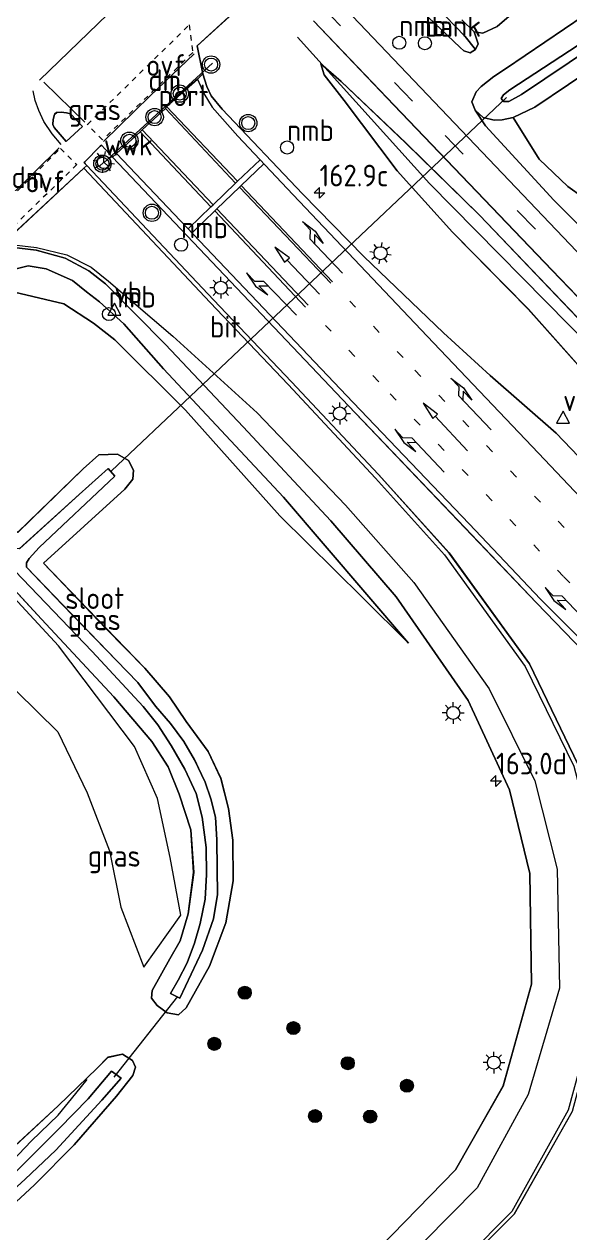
# Model space of a CAD drawing. Extents: x 253736 to 255979, y 477184 to 479215.
# Drawn here: x 253972 to 254034.9, y 477586.6 to 477725.8 of the extents above; entities that cross this region are included whole.
import ezdxf
from ezdxf.enums import TextEntityAlignment as Align

# ---------------------------------------------------------------- set-up
doc = ezdxf.new("R2010")
doc.units = 0
for name, pattern in [('13strp', [4, 1, -3]), ('39strp', [12, 3, -9]), ('6060strp', [1.2, 0.6, -0.6])]:
    doc.linetypes.add(name, pattern=pattern)
for name, color, linetype, lineweight in [('as-bs-kilometr', 8, 'Continuous', 18), ('bp-b5-bomenstruiken', 8, 'Continuous', 18), ('bp-b5-grasland', 8, 'Continuous', 18), ('bp-bs-bomenrij', 8, 'laanbep', 18), ('bp-bs-boom', 8, 'Continuous', 18), ('bw-bs-portaal', 8, 'Continuous', 18), ('bw-bs-rona', 8, 'Continuous', 18), ('gw-bs-insteekwatergang', 8, 'Continuous', 18), ('gw-bs-kruinlijn', 8, 'Continuous', 18), ('gw-bs-teenlijn', 8, 'Continuous', 18), ('mk-b5-6060strp10', 8, '6060strp', 18), ('mk-bs-13streep 0.45', 8, '13strp', 18), ('mk-bs-39streep 0.15', 8, '39strp', 18), ('mk-bs-haaientd', 8, 'haaitd', 18), ('mk-bs-pijlli750', 8, 'Continuous', 18), ('mk-bs-pijlrd750', 8, 'Continuous', 18), ('mk-bs-pijlre750', 8, 'Continuous', 18), ('mk-bs-streep 0.15', 8, 'Continuous', 18), ('og-b5-water', 8, 'Continuous', 18), ('og-bs-hulpgeometrie', 8, 'Continuous', 18), ('og-bs-inrichtingselement', 8, 'Continuous', 18), ('og-bs-terreinafscheiding', 8, 'Continuous', 18), ('vh-b5-verh_soort', 8, 'Continuous', 18), ('wh-bs-duiker', 8, 'duiker', 18), ('wh-bs-greppel', 8, 'greppel', 18), ('wh-bs-waterlijn', 8, 'Continuous', 18), ('wm-bs-lichtmast', 8, 'Continuous', 18), ('wm-bs-verkeersbord', 8, 'Continuous', 18), ('wm-bs-verkeerslicht', 8, 'Continuous', 18)]:
    doc.layers.add(name, color=color, linetype=linetype, lineweight=lineweight)
doc.styles.add('rtw_iso', font='isocp.shx')
doc.linetypes.add('duiker', pattern='A,0,-2,[15,RTW.shx,S=1,R=0,X=0,Y=0],-2', length=4)
doc.linetypes.add('greppel', pattern='A,25.5,-0.01,[14,RTW.shx,S=1,R=0,X=0,Y=0],1,[14,RTW.shx,S=1,R=0,X=0,Y=0],1,[14,RTW.shx,S=1,R=0,X=0,Y=0],1,[14,RTW.shx,S=1,R=0,X=0,Y=0],1,[14,RTW.shx,S=1,R=0,X=0,Y=0],0.5,-0.01', length=30.02)
doc.linetypes.add('haaitd', pattern='A,0,-0.25,[25,RTW.shx,S=0.1,R=180,X=0,Y=0],-0.75', length=1)
doc.linetypes.add('laanbep', pattern='A,20,-1,[4,RTW.shx,S=0.75,R=0,X=0,Y=0],-1', length=22)

# ---------------------------------------------------------------- blocks, each defined once
blk = doc.blocks.new('dtb')
blk.add_circle((0, 0), 0.75)
blk = doc.blocks.new('dtbattr')
at = {"style": 'rtw_iso'}
blk.add_attdef('TAG', (0.59, 0.87), '', height=2.5, dxfattribs=at)
blk = doc.blocks.new('verkeersbord')
for p, q in [((0, 0.75), (-0.75, -0.625)), ((0.75, -0.625), (0, 0.75)), ((-0.75, -0.625), (0.75, -0.625))]:
    blk.add_line(p, q)
blk = doc.blocks.new('wegwijzer')
for q in [(-0.53, -0.53), (0, 0.75), (0.53, -0.53)]:
    blk.add_line((0, 0), q)
blk.add_circle((0, 0), 0.75)
blk = doc.blocks.new('RW1 Buren totaal_ACAD_1_FMEBLOCK43')
at = {"layer": 'bp-b5-grasland'}
for points in [[(11.76, -26.35, 22.2), (12.95, -24.26, 22.17), (13.88, -21.15, 22.17), (14.51, -16.4, 22.19), (14.18, -11.48, 22.21), (12.85, -7.36, 22.24), (11.56, -4.23, 22.24), (9.7, -1.29, 22.25), (5.32, 3.83, 22.22), (-3.02, 12.78, 22.02), (-15.85, 26.66, 22.02), (-18.7, 29.41, 22.07), (-19.07, 30.82, 22.11), (-18.17, 32.04, 22.08), (-16.69, 32.77, 22.07), (-15.3, 32.26, 22.04), (-5.77, 22.75, 22.15), (1.76, 30.11, 22.14), (3.59, 31.7, 22.17), (5.73, 31.79, 22.19), (7, 31.05, 22.19), (7.59, 29.93, 22.18), (7.51, 28.92, 22.17), (6.58, 27.77, 22.16), (-2.8, 19.25, 22.13), (4.37, 11.77, 22.16), (8.9, 7.15, 22.17), (11.71, 3.86, 22.17), (13.66, 0.99, 22.19), (16.17, -2.45, 22.2), (17.63, -5.54, 22.22), (18.52, -9.01, 22.27), (19.03, -12.68, 22.27), (19.07, -17.36, 22.17), (18.22, -22.2, 22.12), (16.35, -27.19, 21.99), (13.65, -31.97, 21.93), (12.76, -32.77, 21.97), (11.47, -32.56, 22.05), (10.31, -31.72, 22.14), (9.65, -30.87, 22.19), (9.73, -29.97, 22.21)], [(15.26, -22.25, 21.03), (14.6, -24.52, 21.03), (13.76, -26.78, 21.03), (12.72, -28.78, 21.03), (11.84, -30.34, 21.03), (12.93, -30.85, 21.03), (15.52, -25.32, 21.03), (16.8, -21.71, 21.03), (17.24, -18.91, 21.03), (17.23, -15.95, 21.03), (17.19, -12.63, 21.03), (17.04, -10.01, 21.03), (16.48, -7.92, 21.03), (15.83, -5.99, 21.03), (14.63, -3.41, 21.03), (13.37, -1.29, 21.03), (11.86, 0.76, 21.03), (10.12, 2.75, 21.03), (8.08, 5.48, 21.03), (5.61, 8.03, 21.03), (-0.59, 14.44, 21.03), (-4.74, 18.79, 21.03), (-4.74, 19.27, 21.03), (-4.46, 19.76, 21.03), (-3.28, 21.03, 21.03), (5.44, 29.26, 21.03), (4.65, 30.15, 21.03), (1.31, 27.16, 21.03), (-5.58, 20.88, 21.03), (-6.05, 20.93, 21.03), (-6.96, 21.59, 21.03), (-8.22, 22.75, 21.03), (-16.86, 31.46, 21.03), (-17.83, 30.62, 21.03), (-7.9, 20.21, 21.03), (2.8, 9.08, 21.03), (8.7, 2.73, 21.03), (10.38, 0.62, 21.03), (11.93, -1.75, 21.03), (13.5, -4.5, 21.03), (14.79, -7.3, 21.03), (15.5, -10, 21.03), (15.95, -13.51, 21.03), (16, -16.64, 21.03), (15.82, -19.44, 21.03)]]:
    blk.add_polyline3d(points, close=True, dxfattribs=at)
blk = doc.blocks.new('dtbattr-r')
at = {"style": 'rtw_iso'}
blk.add_attdef('TAG', text='', height=2.5, dxfattribs=at).set_placement((0, 0), align=Align.MIDDLE_CENTER)
blk = doc.blocks.new('RW1 Buren totaal_ACAD_1_FMEBLOCK45')
at = {"layer": 'bp-b5-grasland'}
for points in [[(-12.01, -41.41, 21.91), (-6.15, -36.01, 21.89), (-1.55, -31.39, 21.9), (3.31, -25.8, 21.92), (5.21, -23.42, 22.03), (5.51, -22.45, 22.12), (5.17, -21.67, 22.16), (3.99, -20.94, 22.2), (2.31, -21.31, 22.32), (1.1, -22.55, 22.28), (-3.4, -26.91, 22.28), (-8.96, -32.04, 22.29)], [(-8.43, 66.81, 22.64), (-2.74, 65.45, 22.58), (0.66, 63.25, 22.59), (3.14, 61.32, 22.55), (11.26, 53.22, 22.57), (22.14, 41.07, 22.51), (31.69, 31.62, 22.6), (36.97, 26.39, 22.75), (22.55, 43.22, 22.83), (8.75, 57.97, 22.91), (4.15, 63.17, 23.04), (1.34, 65.71, 23.06), (-0.15, 66.86, 23.1), (-1.74, 68.15, 23.1), (-4.79, 69.5, 23.16), (-6.87, 69.83, 23.21), (-10.45, 68.95, 23.28)], [(-10.11, 72.17, 23.19), (-5.96, 71.67, 23.1), (-2.61, 70.72, 23.02), (0.13, 69.28, 22.96), (2.05, 67.77, 22.93), (8.97, 60.77, 22.89), (17.91, 51.3, 22.84), (28.02, 40.47, 22.82), (35.56, 31.74, 22.77), (43.84, 19.79, 22.69), (48.61, 9.49, 22.62), (50.97, -0.14, 22.58), (51.14, -12.9, 22.54), (47.86, -24.65, 22.53), (42.38, -34.25, 22.51), (33.62, -43.24, 22.5)], [(-18.15, 43.03, 22.02), (-5.32, 29.14, 22.02), (3.02, 20.2, 22.22), (7.4, 15.08, 22.25), (9.26, 12.14, 22.24), (10.54, 9, 22.24), (11.88, 4.88, 22.21), (12.21, -0.03, 22.19), (11.57, -4.79, 22.17), (10.65, -7.9, 22.17), (9.46, -9.98, 22.2), (7.43, -13.61, 22.21), (7.34, -14.51, 22.19), (8.01, -15.35, 22.14), (9.17, -16.19, 22.05), (10.46, -16.41, 21.97), (11.35, -15.61, 21.93), (14.05, -10.83, 21.99), (15.92, -5.84, 22.12), (16.77, -1, 22.17), (16.73, 3.68, 22.27), (16.22, 7.36, 22.27), (15.33, 10.82, 22.22), (13.87, 13.92, 22.2), (11.36, 17.36, 22.19), (9.41, 20.22, 22.17), (6.59, 23.52, 22.17), (2.06, 28.13, 22.16), (-5.1, 35.61, 22.13), (4.28, 44.13, 22.16), (5.21, 45.28, 22.17), (5.29, 46.3, 22.18), (4.7, 47.42, 22.19), (3.42, 48.15, 22.19), (1.29, 48.06, 22.17), (-0.54, 46.47, 22.14), (-8.08, 39.12, 22.15)]]:
    blk.add_polyline3d(points, dxfattribs=at)
blk = doc.blocks.new('RW1 Buren totaal_ACAD_1_FMEBLOCK47')
at = {"layer": 'bp-b5-grasland'}
for points in [[(-32.13, -52.89, 22.88), (-21.6, -42.38, 22.92), (-14.88, -30.58, 22.96)], [(-14.2, 9.36, 23.01), (-19.82, 21, 23.02), (-29.09, 33.76, 23.02), (-37.21, 42.8, 23), (-47.25, 53.47, 23.03), (-56.23, 62.91, 23.07), (-70.84, 78.39, 23.1), (-71.14, 78.71, 23.21), (-71.06, 78.8, 23.2), (-69.29, 80.6, 23.19), (-69.16, 80.73, 23.19), (-67.87, 79.36, 23.13), (-40.68, 50.7, 23.03), (-27.26, 36.68, 22.99), (-19.02, 28.04, 22.95), (-6.04, 14.57, 22.93)]]:
    blk.add_polyline3d(points, dxfattribs=at)
blk = doc.blocks.new('RW1 Buren totaal_ACAD_1_FMEBLOCK49')
at = {"layer": 'bp-b5-grasland'}
for points in [[(-83.28, 16.06, 23.87), (-96.18, 29.55, 23.46), (-104.66, 37.86, 23.18), (-112.14, 44.93, 23.01), (-114.47, 46.98, 22.94), (-114.1, 45.71, 22.85), (-111.78, 42.76, 22.75), (-105.67, 34.67, 22.44), (-99.3, 27.61, 22.37), (-90.56, 18.74, 22.44), (-80.08, 6.99, 22.44)], [(7.24, -54.87, 22.5), (-9.35, -53.98, 22.49), (-21.73, -51.15, 22.47), (-32.1, -47.47, 22.47), (-41.16, -42.56, 22.52), (-49.3, -34.95, 22.48), (-58.45, -25.49, 22.45), (-66.81, -16.76, 22.46), (-78.7, -4.58, 22.59), (-87.34, 4.44, 22.62), (-94.96, 11.09, 22.67), (-100.35, 16.01, 22.73), (-109.53, 24.78, 22.74), (-116.6, 32, 22.77), (-125.86, 41.75, 22.84), (-127.1, 43.28, 22.84), (-127.63, 44.38, 22.83), (-128.07, 45.84, 22.84), (-128.74, 49.05, 22.88), (-124.63, 52.8, 22.86)], [(-115.32, 51.93, 22.86), (-106.04, 42.23, 23.15), (-87.83, 23.22, 23.64), (-75.56, 10.49, 24.04), (-71.68, 6.52, 24.14), (-68.36, 3.54, 24.17), (-64.54, 0.35, 24.29), (-62.44, -1.4, 24.36), (-57.92, -4.71, 24.54), (-52.17, -8.4, 24.57), (-47.34, -11.25, 24.69), (-40.92, -14.6, 24.87), (-34.56, -17.64, 25), (-27.55, -19.97, 25.18), (-19.63, -22.55, 25.33), (-10.85, -24.62, 25.5), (-2.31, -25.93, 25.67)]]:
    blk.add_polyline3d(points, dxfattribs=at)
blk = doc.blocks.new('RW1 Buren totaal_ACAD_1_FMEBLOCK50')
at = {"layer": 'bp-b5-grasland'}
blk.add_polyline3d([(-11.6, -40.27, 22.67), (-21.29, -38.06, 22.55), (-30.79, -35.4, 22.43), (-40.37, -32.28, 22.34), (-47.03, -28.97, 22.27), (-52.88, -25.62, 22.25), (-60.28, -21.19, 22.23), (-65.77, -17.11, 22.1), (-71.02, -12.52, 22), (-75.78, -8.23, 22.02), (-81.54, -2.7, 21.89), (-85.24, 0.95, 21.87), (-89.33, 5, 22.2), (-92.75, 7.45, 22.71), (-96.07, 10.59, 22.71), (-99.08, 15.39, 22.54), (-96.57, 16.59, 22.42), (-88.8, 21.81, 22.43), (-75.71, 30.62, 22.5)], dxfattribs=at)
blk = doc.blocks.new('dtbattr-l')
at = {"style": 'rtw_iso'}
blk.add_attdef('TAG', (0, 0), '', height=2.5, dxfattribs=at)
blk = doc.blocks.new('pijl')
for p, q in [((0, 0, 0.1), (5.45, 0, 0.1)), ((7.5, 0, 0.1), (5.45, 0.375, 0.1)), ((5.45, 0.375, 0.1), (5.45, -0.375, 0.1)), ((5.45, -0.375, 0.1), (7.5, 0, 0.1))]:
    blk.add_line(p, q)
blk = doc.blocks.new('pijlr')
for p, q in [((0, 0, 0.1), (5.45, 0, 0.1)), ((5.45, -0.75, 0.1), (4.7, 0, 0.1)), ((6.2, -0.75, 0.1), (5.45, 0, 0.1)), ((4, -0.75, 0.1), (5.45, -0.75, 0.1)), ((5.7, -1.05, 0.1), (4, -0.75, 0.1)), ((7.5, -0.75, 0.1), (5.7, -1.05, 0.1)), ((7.5, -0.75, 0.1), (6.2, -0.75, 0.1))]:
    blk.add_line(p, q)
blk = doc.blocks.new('pijll')
for p, q in [((0, 0, 0.1), (5.45, 0, 0.1)), ((5.7, 1.05, 0.1), (4, 0.75, 0.1)), ((4, 0.75, 0.1), (5.45, 0.75, 0.1)), ((5.45, 0.75, 0.1), (4.7, 0, 0.1)), ((6.2, 0.75, 0.1), (5.45, 0, 0.1)), ((7.5, 0.75, 0.1), (5.7, 1.05, 0.1)), ((7.5, 0.75, 0.1), (6.2, 0.75, 0.1))]:
    blk.add_line(p, q)
blk = doc.blocks.new('boom')
blk.add_hatch(color=256).paths.add_polyline_path([(-0.75, 0, 1), (0.75, 0, 1)])
blk.add_circle((0, 0), 0.75)
blk = doc.blocks.new('verkeerslicht')
for radius in [1, 0.75]:
    blk.add_circle((0, 0), radius)
blk = doc.blocks.new('lantaarnpaal')
for p, q in [((-0.75, 0), (-1.25, 0)), ((-0.88, 0.88), (-0.53, 0.53)), ((0, 0.75), (0, 1.25)), ((0.53, 0.53), (0.88, 0.88)), ((0.75, 0), (1.25, 0)), ((-0.53, -0.53), (-0.88, -0.88)), ((0, -0.75), (0, -1.25)), ((0.53, -0.53), (0.88, -0.88))]:
    blk.add_line(p, q)
blk.add_circle((0, 0), 0.75)
blk = doc.blocks.new('RW1 Buren totaal_ACAD_1_FMEBLOCK876')
at = {"layer": 'vh-b5-verh_soort'}
for points in [[(70.67, -96.2, 25.67), (62.13, -94.89, 25.5), (53.35, -92.82, 25.33), (45.44, -90.24, 25.18), (38.42, -87.91, 25), (32.06, -84.87, 24.87), (25.64, -81.52, 24.69), (20.81, -78.67, 24.57), (15.06, -74.98, 24.54), (10.54, -71.67, 24.36), (8.44, -69.92, 24.29), (4.63, -66.73, 24.17), (1.31, -63.75, 24.14), (-2.58, -59.78, 24.04), (-14.85, -47.05, 23.64), (-33.06, -28.04, 23.15), (-42.33, -18.34, 22.86)], [(-51.65, -17.47, 22.86), (-55.76, -21.22, 22.88), (-55.09, -24.43, 22.84), (-55.71, -25.05, 22.85), (-59.27, -28.18, 22.96), (-59.41, -28.42, 22.95), (-62.1, -30.89, 23.03), (-62.32, -31.12, 23.04), (-65.06, -33.62, 23.13), (-65.49, -34.02, 23.13), (-66.79, -32.66, 23.19), (-66.91, -32.78, 23.19), (-68.68, -34.58, 23.2), (-68.77, -34.67, 23.21), (-68.47, -34.99, 23.1), (-68.79, -35.29, 23.11), (-78.15, -44, 23.19)], [(-39.42, -16.16, 22.86), (-18.22, -38.38, 23.48), (-3.52, -53.76, 23.87), (1.01, -58.4, 23.95), (4.42, -61.66, 24.07), (7.78, -64.67, 24.14), (11.05, -67.39, 24.24), (15.97, -71.11, 24.39), (21.74, -75.01, 24.54), (27.13, -78.27, 24.65), (32.48, -81.01, 24.83), (37.37, -83.42, 24.93), (42.19, -85.42, 25.01), (46.57, -86.88, 25.13), (51.36, -88.49, 25.21), (56.44, -89.85, 25.33), (62.2, -91.22, 25.41), (69.6, -92.42, 25.53)]]:
    blk.add_polyline3d(points, dxfattribs=at)
blk.add_polyline3d([(-68.96, -30.51, 23.2), (-70.36, -29.04, 23.2), (-70.8, -28.92, 23.2), (-71.43, -28.84, 23.2), (-71.94, -28.89, 23.2), (-72.18, -29.1, 23.2), (-72.36, -29.7, 23.2), (-72.39, -30.29, 23.21), (-72.24, -30.61, 23.21), (-70.83, -32.24, 23.19)], close=True, dxfattribs=at)
blk = doc.blocks.new('hecto')
for p, q in [((0, 0.625), (-0.625, 0)), ((0, -0.625), (0, 0.625)), ((-0.625, 0), (0.625, 0)), ((0.625, 0), (0, -0.625))]:
    blk.add_line(p, q)

msp = doc.modelspace()

# ---------------------------------------------------------------- linework, layer by layer
at = {"layer": 'bp-b5-bomenstruiken'}
msp.add_polyline3d([(254030.612, 477729.123, 22.661), (254026.532, 477725.562, 22.586), (254024.891, 477724.815, 22.595), (254023.903, 477724.97, 22.595), (254022.481, 477726.335, 22.664)], dxfattribs=at)
at = {"layer": 'bp-b5-grasland'}
for points in [[(254048.504, 477731.713, 21.23), (254027.977, 477718.262, 21.23), (254027.267, 477717.719, 21.23), (254026.99, 477717.266, 21.23), (254027.277, 477716.948, 21.23), (254027.864, 477716.949, 21.23), (254029.356, 477717.725, 21.23), (254064.766, 477741.557, 21.23)], [(254014.794, 477732.785, 22.148), (254022.856, 477724.403, 22.082), (254024.049, 477722.906, 22.568), (254023.438, 477722.549, 22.592), (254022.695, 477722.763, 22.64), (254022.274, 477723.14, 22.697), (254018.581, 477726.636, 22.673)], [(254022.481, 477726.335, 22.664), (254023.903, 477724.97, 22.595), (254024.344, 477723.574, 22.568), (254024.049, 477722.906, 22.568), (254022.856, 477724.403, 22.082), (254014.794, 477732.785, 22.148)], [(254051.739, 477730.331, 22.502), (254038.646, 477721.52, 22.43), (254030.881, 477716.297, 22.421), (254028.372, 477715.092, 22.541), (254027.12, 477714.837, 22.688), (254026.179, 477714.776, 22.925), (254024.916, 477715.11, 23.018), (254024.017, 477715.939, 22.961), (254023.626, 477716.894, 22.889), (254024.123, 477718.042, 22.778), (254024.709, 477718.656, 22.709), (254026.166, 477719.807, 22.586), (254027.5, 477720.695, 22.538), (254038.847, 477728.37, 22.538)], [(254117.302, 477652.145, 25.53), (254109.904, 477653.342, 25.407), (254104.143, 477654.71, 25.329), (254099.061, 477656.067, 25.209), (254094.268, 477657.682, 25.128), (254089.894, 477659.14, 25.011), (254085.075, 477661.141, 24.93), (254080.183, 477663.547, 24.828), (254074.831, 477666.294, 24.654), (254069.444, 477669.547, 24.537), (254063.672, 477673.446, 24.39), (254058.752, 477677.174, 24.243), (254055.486, 477679.891, 24.144), (254052.121, 477682.9, 24.072), (254048.711, 477686.165, 23.952), (254044.178, 477690.799, 23.871), (254029.478, 477706.177, 23.484), (254008.287, 477728.399, 22.86)], [(254018.581, 477726.636, 22.673), (254022.274, 477723.14, 22.697), (254022.695, 477722.763, 22.64), (254023.438, 477722.549, 22.592), (254024.049, 477722.906, 22.568), (254024.344, 477723.574, 22.568), (254023.903, 477724.97, 22.595), (254024.891, 477724.815, 22.595), (254026.532, 477725.562, 22.586), (254030.612, 477729.123, 22.661)], [(254038.847, 477728.37, 22.538), (254027.5, 477720.695, 22.538), (254026.166, 477719.807, 22.586), (254024.709, 477718.656, 22.709), (254024.123, 477718.042, 22.778), (254023.626, 477716.894, 22.889), (254024.017, 477715.939, 22.961), (254025.177, 477714.151, 23.132), (254033.08, 477705.567, 23.414), (254044.224, 477694.404, 23.564), (254052.722, 477685.42, 23.906), (254060.769, 477678.52, 24.11), (254065.87, 477674.716, 24.347), (254073.625, 477669.805, 24.461), (254082.47, 477664.853, 24.647), (254091.474, 477660.826, 24.98), (254101.998, 477657.566, 25.196), (254112.255, 477654.959, 25.376), (254121.668, 477653.416, 25.529)], [(254040.611, 477681.278, 22.439), (254030.131, 477693.029, 22.436), (254021.385, 477701.899, 22.373), (254015.019, 477708.958, 22.445), (254008.903, 477717.055, 22.754), (254006.581, 477719.998, 22.853), (254006.216, 477721.267, 22.943), (254008.545, 477719.221, 23.006), (254016.028, 477712.15, 23.177), (254024.507, 477703.841, 23.456), (254037.407, 477690.348, 23.873)], [(254044.224, 477694.404, 23.564), (254033.08, 477705.567, 23.414), (254025.177, 477714.151, 23.132), (254024.017, 477715.939, 22.961), (254024.916, 477715.11, 23.018), (254026.179, 477714.776, 22.925), (254027.12, 477714.837, 22.688), (254028.372, 477715.092, 22.541), (254031.379, 477710.297, 22.712), (254034.694, 477707.153, 22.706), (254038.121, 477704.703, 22.199)], [(253968.896, 477697.11, 23.285), (253972.479, 477697.997, 23.213), (253974.552, 477697.664, 23.156), (253977.607, 477696.313, 23.102), (253979.19, 477695.025, 23.096), (253980.682, 477693.878, 23.063), (253983.49, 477691.333, 23.036), (253988.096, 477686.129, 22.907), (254001.89, 477671.382, 22.835), (254016.311, 477654.553, 22.748), (254011.035, 477659.779, 22.604), (254001.488, 477669.233, 22.514), (253990.603, 477681.382, 22.565), (253982.487, 477689.485, 22.55), (253980.006, 477691.412, 22.586), (253976.608, 477693.616, 22.583), (253970.911, 477694.971, 22.643)], [(253970.389, 477596.12, 22.292), (253975.94, 477601.257, 22.283), (253980.448, 477605.612, 22.283), (253981.651, 477606.85, 22.316), (253983.334, 477607.219, 22.205), (253984.517, 477606.489, 22.157), (253984.852, 477605.715, 22.118), (253984.557, 477604.745, 22.028), (253982.658, 477602.36, 21.917), (253977.79, 477596.77, 21.899), (253973.193, 477592.156, 21.893), (253967.33, 477586.754, 21.905)], [(253967.428, 477588.542, 21.062), (253972.132, 477592.827, 21.062), (253975.666, 477596.148, 21.062), (253980.951, 477601.905, 21.179), (253983.199, 477604.451, 21.179), (253982.09, 477605.259, 21.179), (253979.399, 477602.068, 21.179), (253976.045, 477598.648, 21.179), (253972.26, 477594.846, 21.179), (253968.942, 477591.63, 21.179)]]:
    msp.add_polyline3d(points, dxfattribs=at)
msp.add_polyline3d([(253978.742, 477714.049, 23.196), (253976.874, 477712.32, 23.193), (253975.466, 477713.951, 23.208), (253975.31, 477714.267, 23.208), (253975.344, 477714.86, 23.205), (253975.524, 477715.456, 23.199), (253975.765, 477715.666, 23.199), (253976.276, 477715.72, 23.202), (253976.903, 477715.641, 23.202), (253977.347, 477715.52, 23.202)], close=True, dxfattribs=at)
at = {"layer": 'bp-bs-bomenrij'}
for points in [[(254003.503, 477724.337, 24.608), (254018.719, 477707.508, 24.497), (254037.453, 477688.52, 24.599), (254046.976, 477678.565, 25.175), (254052.008, 477674.134, 25.025), (254056.731, 477671.158, 25.112), (254063.665, 477666.071, 25.337), (254070.356, 477661.886, 25.613), (254082.864, 477655.435, 25.973), (254089.554, 477653.342, 25.973), (254096.526, 477650.591, 25.973), (254104.705, 477648.222, 25.973)], [(253985.812, 477617.244, 22.229), (253990.066, 477623.219, 22.187), (253988.859, 477629.848, 22.238), (253987.386, 477636.658, 22.235), (253984.72, 477642.645, 22.25), (253975.993, 477654.242, 22.151), (253961.849, 477669.491, 22.013), (253956.847, 477674.601, 22.259), (253952.086, 477680.755, 23.159)], [(253946.713, 477675.537, 23.333), (253952.513, 477669.077, 22.01), (253956.882, 477664.819, 21.986), (253961.64, 477659.444, 22.013), (253966.262, 477654.25, 22.088), (253971.138, 477649.029, 22.145), (253975.915, 477644.329, 22.121), (253979.272, 477637.305, 22.178), (253981.859, 477630.635, 22.184), (253983.174, 477624.16, 22.184), (253985.812, 477617.244, 22.229)], [(253969.898, 477594.128, 22.079), (253972.859, 477597.24, 22.079), (253975.928, 477600.181, 22.076), (253977.988, 477602.671, 22.076), (253979.286, 477604.292, 22.073)]]:
    msp.add_polyline3d(points, dxfattribs=at)
at = {"layer": 'bw-bs-portaal'}
msp.add_polyline3d([(253981.209, 477709.867, 29.454), (253993.734, 477721.362, 29.553)], dxfattribs=at)
at = {"layer": 'gw-bs-insteekwatergang'}
for points in [[(254038.847, 477728.37, 22.538), (254027.5, 477720.695, 22.538), (254026.166, 477719.807, 22.586), (254024.709, 477718.656, 22.709), (254024.123, 477718.042, 22.778), (254023.626, 477716.894, 22.889), (254024.017, 477715.939, 22.961), (254024.916, 477715.11, 23.018), (254026.179, 477714.776, 22.925), (254027.12, 477714.837, 22.688), (254028.372, 477715.092, 22.541), (254030.881, 477716.297, 22.421), (254038.646, 477721.52, 22.43), (254051.739, 477730.331, 22.502)], [(254018.581, 477726.636, 22.673), (254022.274, 477723.14, 22.697), (254022.695, 477722.763, 22.64), (254023.438, 477722.549, 22.592), (254024.049, 477722.906, 22.568), (254024.344, 477723.574, 22.568), (254023.903, 477724.97, 22.595), (254022.481, 477726.335, 22.664)], [(253988.8, 477618.179, 22.202), (253986.772, 477614.555, 22.208), (253986.689, 477613.658, 22.19), (253987.354, 477612.809, 22.136), (253988.514, 477611.971, 22.052), (253989.804, 477611.757, 21.968), (253990.693, 477612.555, 21.929), (253993.396, 477617.333, 21.992), (253995.26, 477622.325, 22.121), (253996.11, 477627.165, 22.172), (253996.07, 477631.847, 22.271), (253995.563, 477635.521, 22.274), (253994.676, 477638.985, 22.223), (253993.21, 477642.081, 22.202), (253990.7, 477645.521, 22.187), (253988.751, 477648.387, 22.172), (253985.938, 477651.68, 22.175), (253981.409, 477656.295, 22.16), (253974.242, 477663.775, 22.133), (253983.625, 477672.293, 22.163), (253984.553, 477673.446, 22.172), (253984.635, 477674.461, 22.184), (253984.042, 477675.582, 22.187), (253982.769, 477676.314, 22.193), (253980.635, 477676.223, 22.172), (253978.803, 477674.638, 22.142), (253971.269, 477667.279, 22.145)], [(253961.191, 477671.189, 22.025), (253974.025, 477657.305, 22.016), (253982.362, 477648.36, 22.223), (253986.743, 477643.239, 22.247), (253988.6, 477640.3, 22.244), (253989.889, 477637.165, 22.238), (253991.227, 477633.045, 22.211), (253991.557, 477628.13, 22.193), (253990.918, 477623.376, 22.175), (253989.997, 477620.264, 22.175), (253988.8, 477618.179, 22.202)], [(253967.33, 477586.754, 21.905), (253973.193, 477592.156, 21.893), (253977.79, 477596.77, 21.899), (253982.658, 477602.36, 21.917), (253984.557, 477604.745, 22.028), (253984.852, 477605.715, 22.118), (253984.517, 477606.489, 22.157), (253983.334, 477607.219, 22.205), (253981.651, 477606.85, 22.316), (253980.448, 477605.612, 22.283), (253975.94, 477601.257, 22.283), (253970.389, 477596.12, 22.292)]]:
    msp.add_polyline3d(points, dxfattribs=at)
at = {"layer": 'gw-bs-kruinlijn'}
for points in [[(254237.027, 477680.039, 27.911), (254218.702, 477671.907, 27.512), (254194.304, 477661.125, 26.954), (254178.871, 477654.655, 26.654), (254168.152, 477650.878, 26.543), (254159.464, 477648.489, 26.276), (254150.31, 477646.967, 26.207), (254141.007, 477645.886, 26.054), (254127.04, 477645.488, 25.811), (254115.427, 477646.654, 25.688), (254105.93, 477648.46, 25.496), (254099.83, 477650.071, 25.373), (254090.895, 477652.685, 25.214), (254082.925, 477656.254, 24.971), (254074.163, 477660.473, 24.725), (254066.638, 477665.106, 24.62), (254057.821, 477671.111, 24.449), (254051.508, 477676.121, 24.323), (254044.95, 477682.343, 24.071), (254037.407, 477690.348, 23.873), (254024.507, 477703.841, 23.456), (254016.028, 477712.15, 23.177), (254008.545, 477719.221, 23.006), (254006.216, 477721.267, 22.943)], [(254024.017, 477715.939, 22.961), (254025.177, 477714.151, 23.132), (254033.08, 477705.567, 23.414), (254044.224, 477694.404, 23.564), (254052.722, 477685.42, 23.906), (254060.769, 477678.52, 24.11), (254065.87, 477674.716, 24.347), (254073.625, 477669.805, 24.461), (254082.47, 477664.853, 24.647), (254091.474, 477660.826, 24.98), (254101.998, 477657.566, 25.196), (254112.255, 477654.959, 25.376), (254121.668, 477653.416, 25.529), (254132.65, 477653.406, 25.703), (254145.391, 477654.12, 25.895), (254157.303, 477656.169, 26.111), (254167.776, 477658.781, 26.282), (254182.864, 477664.943, 26.612), (254206.361, 477675.024, 27.212), (254219.226, 477680.959, 27.419)], [(254016.311, 477654.553, 22.748), (254001.89, 477671.382, 22.835), (253988.096, 477686.129, 22.907), (253983.49, 477691.333, 23.036), (253980.682, 477693.878, 23.063), (253979.19, 477695.025, 23.096), (253977.607, 477696.313, 23.102), (253974.552, 477697.664, 23.156), (253972.479, 477697.997, 23.213), (253968.896, 477697.11, 23.285), (253965.83, 477695.224, 23.339), (253962.927, 477692.377, 23.39), (253958.926, 477688.754, 23.387), (253932.276, 477663.543, 23.986)]]:
    msp.add_polyline3d(points, dxfattribs=at)
at = {"layer": 'gw-bs-teenlijn'}
for points in [[(254006.216, 477721.267, 22.943), (254006.581, 477719.998, 22.853), (254008.903, 477717.055, 22.754), (254015.019, 477708.958, 22.445), (254021.385, 477701.899, 22.373), (254030.131, 477693.029, 22.436), (254040.611, 477681.278, 22.439), (254047.878, 477673.687, 22.481), (254053.005, 477669.134, 22.469), (254060.559, 477663.23, 22.493), (254067.675, 477658.703, 22.478), (254073.918, 477655.171, 22.427), (254080.29, 477652.178, 22.472), (254091.551, 477646.638, 22.37), (254101.378, 477642.925, 22.442)], [(254115.844, 477659.433, 22.673), (254106.158, 477661.646, 22.55), (254096.662, 477664.308, 22.433), (254087.079, 477667.426, 22.337), (254080.419, 477670.732, 22.268), (254074.563, 477674.084, 22.253), (254067.171, 477678.513, 22.232), (254061.674, 477682.596, 22.103), (254056.423, 477687.19, 22.001), (254051.667, 477691.479, 22.019), (254045.906, 477697.002, 21.893), (254042.208, 477700.657, 21.869), (254038.121, 477704.703, 22.199), (254034.694, 477707.153, 22.706), (254031.379, 477710.297, 22.712), (254028.372, 477715.092, 22.541)], [(254016.311, 477654.553, 22.748), (254011.035, 477659.779, 22.604), (254001.488, 477669.233, 22.514), (253990.603, 477681.382, 22.565), (253982.487, 477689.485, 22.55), (253980.006, 477691.412, 22.586), (253976.608, 477693.616, 22.583), (253970.911, 477694.971, 22.643), (253967.762, 477693.393, 22.607), (253963.862, 477689.267, 22.571), (253955.755, 477681.77, 22.382), (253951.861, 477675.558, 22.115), (253935.853, 477659.355, 22.21)]]:
    msp.add_polyline3d(points, dxfattribs=at)
at = {"layer": 'mk-b5-6060strp10'}
for points in [[(253979.313, 477714.287, 23.187), (253991.048, 477725.753, 22.986), (253991.446, 477722.571, 22.953), (253981.056, 477712.514, 23.121)], [(253969.09, 477700.924, 23.247), (253964.427, 477699.898, 23.307), (253976.2, 477711.522, 23.166), (253978.095, 477709.662, 23.148)]]:
    msp.add_polyline3d(points, close=True, dxfattribs=at)
at = {"layer": 'mk-bs-13streep 0.45'}
for points in [[(254073.157, 477632.388, 22.703), (254057.426, 477644.601, 22.692), (254048.771, 477652.721, 22.684), (254036.999, 477664.951, 22.762), (254028.764, 477673.684, 22.792), (254015.693, 477687.432, 22.831), (254009.547, 477693.955, 22.851)], [(254067.014, 477631.301, 22.937), (254054.585, 477641.546, 22.854), (254051.647, 477644.27, 22.847), (254045.982, 477649.946, 22.826), (254034.179, 477662.23, 22.857), (254025.947, 477670.951, 22.889), (254012.88, 477684.666, 22.927), (254006.756, 477691.143, 22.95)]]:
    msp.add_polyline3d(points, dxfattribs=at)
at = {"layer": 'mk-bs-39streep 0.15'}
msp.add_polyline3d([(254006.395, 477727.809, 22.896), (254020.524, 477713.026, 23.238), (254049.952, 477682.504, 24.096), (254054.44, 477678.353, 24.18), (254059.157, 477674.454, 24.33), (254064.116, 477670.89, 24.444), (254069.058, 477667.642, 24.594), (254074.3, 477664.547, 24.702), (254079.837, 477661.646, 24.855), (254085.098, 477659.153, 24.96), (254090.813, 477656.875, 25.086), (254096.432, 477654.967, 25.233), (254102.181, 477653.26, 25.353), (254108.023, 477651.866, 25.419), (254114.049, 477650.726, 25.566)], dxfattribs=at)
at = {"layer": 'mk-bs-haaientd'}
for points in [[(253992.918, 477737.911, 23.034), (253973.781, 477719.405, 23.214)], [(253991.598, 477722.418, 22.959), (253986.548, 477717.604, 23.064), (253981.176, 477712.34, 23.148)], [(253965.032, 477700.776, 23.322), (253976.034, 477711.58, 23.175)]]:
    msp.add_polyline3d(points, dxfattribs=at)
at = {"layer": 'mk-bs-streep 0.15'}
for points in [[(253974.272, 477719.159, 23.274), (253979, 477714.561, 23.208)], [(253991.991, 477719.508, 22.853), (253992.72, 477717.86, 22.87), (253993.699, 477716.299, 22.864), (253996.634, 477712.926, 22.849), (254002.32, 477706.928, 22.794), (254018.464, 477689.91, 22.764), (254031.318, 477676.436, 22.69), (254039.651, 477667.651, 22.683), (254051.508, 477655.207, 22.568), (254059.727, 477646.519, 22.585), (254069.178, 477636.933, 22.65), (254075.466, 477630.904, 22.706), (254077.691, 477629.032, 22.707), (254087.458, 477623.99, 22.675), (254098.291, 477620.208, 22.671), (254111.186, 477617.182, 22.705), (254128.234, 477616.623, 22.688)], [(253976.289, 477711.998, 23.211), (253975.261, 477713.196, 23.205), (253974.303, 477714.645, 23.217), (253973.709, 477715.887, 23.268), (253973.299, 477717.054, 23.295), (253973.062, 477718.174, 23.28)], [(253996.378, 477707.53, 22.917), (253988.291, 477716.137, 22.955)], [(253996.605, 477707.746, 22.913), (253988.433, 477716.376, 22.959)], [(253993.542, 477704.805, 23.008), (253985.385, 477713.437, 23.04)], [(253993.788, 477705.041, 22.994), (253985.601, 477713.67, 23.026)], [(254230.643, 477644.337, 23.344), (254209.841, 477636.496, 23.279), (254198.901, 477632.343, 23.232), (254180.085, 477625.266, 23.151), (254166.146, 477620.336, 23.109), (254157.276, 477617.632, 23.058), (254150.937, 477615.988, 23.006), (254147.935, 477615.209, 22.982), (254128.328, 477612.197, 22.985), (254110.719, 477613.143, 22.958), (254097.1, 477616.227, 22.951), (254085.872, 477620.146, 22.954), (254075.618, 477625.582, 22.958), (254065.595, 477631.61, 22.951), (254053.179, 477639.631, 22.912), (254050.084, 477641.818, 22.923), (254044.685, 477646.449, 22.928), (254031.534, 477659.622, 22.934), (254023.293, 477668.29, 22.982), (254009.955, 477682.274, 23.035), (253982.642, 477710.939, 23.128)], [(253990.903, 477702.269, 23.103), (253990.99, 477702.352, 23.104), (253993.542, 477704.805, 23.008), (253993.788, 477705.041, 22.994), (253996.378, 477707.53, 22.917), (253996.605, 477707.746, 22.913), (253999.205, 477710.214, 22.822)], [(253978.909, 477709.269, 23.108), (253993.47, 477693.778, 23.066), (254002.432, 477684.343, 23.03), (254012.524, 477673.543, 22.984), (254020.451, 477664.73, 23.014), (254029.777, 477651.875, 23.007), (254035.389, 477640.386, 22.997), (254038.251, 477629.411, 22.974), (254038.425, 477614.341, 22.958), (254034.708, 477600.748, 22.931), (254028.229, 477589.086, 22.923), (254017.735, 477578.528, 22.872), (254007.449, 477571.884, 22.811), (253993.49, 477565.731, 22.719), (253979.653, 477561.101, 22.648), (253961.232, 477555.353, 22.606), (253950.014, 477552.009, 22.635), (253948.172, 477551.46, 22.64), (253942.381, 477549.82, 22.636)], [(253991.35, 477701.8, 23.114), (253991.45, 477701.895, 23.118), (253993.987, 477704.335, 23.007), (253994.233, 477704.572, 22.993), (253996.826, 477707.066, 22.917), (253997.048, 477707.277, 22.911), (253999.648, 477709.746, 22.818)], [(254007.556, 477696.18, 22.852), (253997.048, 477707.277, 22.911)], [(254007.36, 477696.002, 22.859), (253996.826, 477707.066, 22.917)], [(254004.744, 477693.494, 22.952), (253994.233, 477704.572, 22.993)], [(254004.45, 477693.263, 22.966), (253993.987, 477704.335, 23.007)], [(253969.553, 477700.563, 23.194), (253973.446, 477700.129, 23.115), (253976.933, 477699.26, 23.034), (253979.743, 477697.856, 22.978), (253981.746, 477696.258, 22.948), (253989.16, 477689.905, 22.928), (253998.886, 477681.082, 22.903), (254009.036, 477670.455, 22.887), (254016.93, 477661.519, 22.858), (254025.631, 477649.307, 22.827), (254030.861, 477638.699, 22.8), (254033.459, 477628.523, 22.768), (254033.714, 477614.801, 22.722), (254030.125, 477602.584, 22.691), (254024.239, 477591.823, 22.681), (254015.009, 477582.493, 22.653), (254005.051, 477575.91, 22.61), (253992.036, 477569.799, 22.602), (253978.357, 477564.819, 22.549), (253960.169, 477558.899, 22.502), (253949.16, 477555.5, 22.514), (253939.686, 477552.77, 22.521)]]:
    msp.add_polyline3d(points, dxfattribs=at)
at = {"layer": 'og-b5-water'}
for points in [[(254064.766, 477741.557, 21.23), (254029.356, 477717.725, 21.23), (254027.864, 477716.949, 21.23), (254027.277, 477716.948, 21.23), (254026.99, 477717.266, 21.23), (254027.267, 477717.719, 21.23), (254027.977, 477718.262, 21.23), (254048.504, 477731.713, 21.23)], [(253971.459, 477665.409, 21.035), (253978.352, 477671.687, 21.035), (253981.692, 477674.676, 21.035), (253982.48, 477673.79, 21.035), (253973.762, 477665.558, 21.035), (253972.585, 477664.29, 21.035), (253972.304, 477663.796, 21.035), (253972.3, 477663.313, 21.035), (253976.456, 477658.972, 21.035), (253982.656, 477652.553, 21.035), (253985.122, 477650.012, 21.035), (253987.166, 477647.28, 21.035), (253988.903, 477645.287, 21.035), (253990.41, 477643.241, 21.035), (253991.668, 477641.12, 21.035), (253992.87, 477638.54, 21.035), (253993.524, 477636.611, 21.035), (253994.084, 477634.513, 21.035), (253994.228, 477631.9, 21.035), (253994.276, 477628.578, 21.035), (253994.282, 477625.614, 21.035), (253993.845, 477622.816, 21.035), (253992.562, 477619.203, 21.035), (253989.97, 477613.679, 21.035), (253988.887, 477614.188, 21.035), (253989.764, 477615.749, 21.035), (253990.798, 477617.75, 21.035), (253991.644, 477620.01, 21.035), (253992.302, 477622.273, 21.035), (253992.867, 477625.086, 21.035), (253993.043, 477627.89, 21.035), (253992.991, 477631.017, 21.035), (253992.543, 477634.529, 21.035), (253991.834, 477637.229, 21.035), (253990.543, 477640.025, 21.035), (253988.969, 477642.778, 21.035), (253987.421, 477645.151, 21.035), (253985.739, 477647.257, 21.035), (253979.842, 477653.608, 21.035), (253969.141, 477664.733, 21.035)], [(253968.942, 477591.63, 21.179), (253972.26, 477594.846, 21.179), (253976.045, 477598.648, 21.179), (253979.399, 477602.068, 21.179), (253982.09, 477605.259, 21.179), (253983.199, 477604.451, 21.179), (253980.951, 477601.905, 21.179), (253975.666, 477596.148, 21.062), (253972.132, 477592.827, 21.062), (253967.428, 477588.542, 21.062)]]:
    msp.add_polyline3d(points, dxfattribs=at)
at = {"layer": 'og-bs-hulpgeometrie'}
msp.add_polyline3d([(254022.856, 477724.403, 22.082), (254024.049, 477722.906, 22.568)], dxfattribs=at)
at = {"layer": 'og-bs-terreinafscheiding'}
for points in [[(254117.302, 477652.145, 25.53), (254109.904, 477653.342, 25.407), (254104.143, 477654.71, 25.329), (254099.061, 477656.067, 25.209), (254094.268, 477657.682, 25.128), (254089.894, 477659.14, 25.011), (254085.075, 477661.141, 24.93), (254080.183, 477663.547, 24.828), (254074.831, 477666.294, 24.654), (254069.444, 477669.547, 24.537), (254063.672, 477673.446, 24.39), (254058.752, 477677.174, 24.243), (254055.486, 477679.891, 24.144), (254052.121, 477682.9, 24.072), (254048.711, 477686.165, 23.952), (254044.178, 477690.799, 23.871), (254029.478, 477706.177, 23.484), (254008.287, 477728.399, 22.86)], [(254023.903, 477724.97, 22.595), (254024.891, 477724.815, 22.595), (254026.532, 477725.562, 22.586), (254030.612, 477729.123, 22.661)], [(253991.946, 477723.336, 22.878), (253996.051, 477727.087, 22.857)], [(254005.37, 477726.219, 22.863), (254014.644, 477716.516, 23.151), (254032.856, 477697.508, 23.643), (254045.122, 477684.78, 24.036), (254049.008, 477680.815, 24.135), (254052.33, 477677.834, 24.174), (254056.142, 477674.637, 24.294), (254058.246, 477672.894, 24.36), (254062.767, 477669.58, 24.54), (254068.517, 477665.892, 24.567), (254073.342, 477663.036, 24.687), (254079.766, 477659.692, 24.873), (254086.126, 477656.65, 25.005), (254093.139, 477654.319, 25.182), (254101.052, 477651.741, 25.329), (254109.834, 477649.675, 25.503), (254118.373, 477648.364, 25.665)], [(253991.946, 477723.336, 22.878), (253992.613, 477720.132, 22.84)], [(253982.212, 477710.536, 23.129), (253982.642, 477710.939, 23.128), (253985.385, 477713.437, 23.04), (253985.601, 477713.67, 23.026), (253988.291, 477716.137, 22.955), (253988.433, 477716.376, 22.959), (253991.991, 477719.508, 22.853), (253992.613, 477720.132, 22.84)], [(254134.279, 477620.044, 22.484), (254133.515, 477619.82, 22.505), (254127.929, 477619.424, 22.502), (254111.339, 477620.308, 22.49), (254098.954, 477623.141, 22.47), (254088.581, 477626.821, 22.474), (254079.53, 477631.734, 22.52), (254071.389, 477639.338, 22.482), (254062.239, 477648.805, 22.453), (254053.88, 477657.528, 22.463), (254041.987, 477669.709, 22.588), (254033.342, 477678.735, 22.62), (254025.729, 477685.382, 22.666), (254020.331, 477690.3, 22.733), (254011.156, 477699.074, 22.738), (254004.086, 477706.292, 22.766), (253994.83, 477716.042, 22.84), (253993.582, 477717.572, 22.842), (253993.054, 477718.672, 22.827), (253992.613, 477720.132, 22.84)], [(253978.742, 477714.049, 23.196), (253977.347, 477715.52, 23.202), (253976.903, 477715.641, 23.202), (253976.276, 477715.72, 23.202), (253975.765, 477715.666, 23.199), (253975.524, 477715.456, 23.199), (253975.344, 477714.86, 23.205), (253975.31, 477714.267, 23.208), (253975.466, 477713.951, 23.208), (253976.874, 477712.32, 23.193), (253978.742, 477714.049, 23.196)], [(253979.022, 477709.976, 23.205), (253980.788, 477711.777, 23.19)], [(253982.212, 477710.536, 23.129), (253980.913, 477711.905, 23.189), (253980.788, 477711.777, 23.19)], [(254128.367, 477611.635, 23.01), (254110.562, 477612.73, 22.98), (254096.912, 477615.703, 22.985), (254085.577, 477619.752, 22.992), (254075.282, 477625.027, 22.985), (254065.22, 477631.101, 22.97), (254059.127, 477634.829, 22.922), (254053.507, 477638.034, 22.926), (254049.704, 477640.383, 22.94), (254044.038, 477645.741, 22.935), (254031.053, 477659.211, 22.951), (254022.82, 477667.858, 22.987), (254009.403, 477681.873, 23.027), (253982.212, 477710.536, 23.129)], [(253979.237, 477709.566, 23.099), (253993.845, 477694.082, 23.067), (254002.825, 477684.64, 23.028), (254012.869, 477673.974, 22.996), (254020.986, 477664.937, 23.025), (254030.255, 477652.177, 23.016), (254035.877, 477640.536, 23.008), (254038.711, 477629.507, 22.986), (254038.839, 477614.209, 22.97), (254035.197, 477600.597, 22.959), (254028.48, 477588.794, 22.925), (254017.952, 477578.281, 22.881), (254007.62, 477571.622, 22.816), (253993.687, 477565.278, 22.731), (253979.724, 477560.601, 22.66), (253961.368, 477554.955, 22.598)], [(253969.233, 477700.331, 23.193), (253969.553, 477700.563, 23.194), (253978.909, 477709.269, 23.108), (253979.237, 477709.566, 23.099)], [(253979.022, 477709.976, 23.205), (253978.934, 477709.887, 23.206), (253979.237, 477709.566, 23.099)], [(253969.233, 477700.331, 23.193), (253973.387, 477699.83, 23.1), (253976.737, 477698.882, 23.017), (253979.47, 477697.442, 22.962), (253981.396, 477695.936, 22.933), (253988.311, 477688.933, 22.889), (253997.255, 477679.462, 22.841), (254007.365, 477668.63, 22.818), (254014.904, 477659.9, 22.774), (254023.184, 477647.95, 22.687), (254027.952, 477637.656, 22.618), (254030.31, 477628.028, 22.584), (254030.489, 477615.268, 22.543), (254027.208, 477603.518, 22.533), (254021.729, 477593.911, 22.509), (254012.965, 477584.925, 22.501), (254003.529, 477578.63, 22.487), (253990.916, 477572.674, 22.5), (253977.308, 477567.958, 22.445), (253959.312, 477562.354, 22.422), (253949.663, 477559.495, 22.3), (253948.04, 477558.938, 22.436), (253936.814, 477555.915, 22.413)]]:
    msp.add_polyline3d(points, dxfattribs=at)
at = {"layer": 'vh-b5-verh_soort'}
for points in [[(254044.038, 477645.741, 22.935), (254031.053, 477659.211, 22.951), (254022.82, 477667.858, 22.987), (254009.403, 477681.873, 23.027), (253982.212, 477710.536, 23.129), (253982.642, 477710.939, 23.128), (253985.385, 477713.437, 23.04), (253985.601, 477713.67, 23.026), (253988.291, 477716.137, 22.955), (253988.433, 477716.376, 22.959), (253991.991, 477719.508, 22.853), (253992.613, 477720.132, 22.84), (253993.054, 477718.672, 22.827), (253993.582, 477717.572, 22.842), (253994.83, 477716.042, 22.84), (254004.086, 477706.292, 22.766), (254011.156, 477699.074, 22.738), (254020.331, 477690.3, 22.733), (254025.729, 477685.382, 22.666), (254033.342, 477678.735, 22.62), (254041.987, 477669.709, 22.588)], [(253969.553, 477700.563, 23.194), (253978.909, 477709.269, 23.108), (253979.237, 477709.566, 23.099), (253993.845, 477694.082, 23.067), (254002.825, 477684.64, 23.028), (254012.869, 477673.974, 22.996), (254020.986, 477664.937, 23.025), (254030.255, 477652.177, 23.016), (254035.877, 477640.536, 23.008), (254038.711, 477629.507, 22.986), (254038.839, 477614.209, 22.97), (254035.197, 477600.597, 22.959), (254028.48, 477588.794, 22.925), (254017.952, 477578.281, 22.881), (254007.62, 477571.622, 22.816), (253993.687, 477565.278, 22.731), (253979.724, 477560.601, 22.66), (253961.368, 477554.955, 22.598)], [(253959.312, 477562.354, 22.422), (253977.308, 477567.958, 22.445), (253990.916, 477572.674, 22.5), (254003.529, 477578.63, 22.487), (254012.965, 477584.925, 22.501), (254021.729, 477593.911, 22.509), (254027.208, 477603.518, 22.533), (254030.489, 477615.268, 22.543), (254030.31, 477628.028, 22.584), (254027.952, 477637.656, 22.618), (254023.184, 477647.95, 22.687), (254014.904, 477659.9, 22.774), (254007.365, 477668.63, 22.818), (253997.255, 477679.462, 22.841), (253988.311, 477688.933, 22.889), (253981.396, 477695.936, 22.933), (253979.47, 477697.442, 22.962), (253976.737, 477698.882, 23.017), (253973.387, 477699.83, 23.1), (253969.233, 477700.331, 23.193)]]:
    msp.add_polyline3d(points, dxfattribs=at)
at = {"layer": 'wh-bs-duiker'}
for points in [[(253982.09, 477674.407, 21.785), (254027.626, 477717.379, 21.626)], [(253989.705, 477613.858, 21.167), (253982.343, 477604.584, 21.167)]]:
    msp.add_polyline3d(points, dxfattribs=at)
at = {"layer": 'wh-bs-greppel'}
msp.add_polyline3d([(254113.233, 477843.795, 21.953), (254105.728, 477834.092, 21.809), (254099.602, 477826.701, 21.809), (254092.822, 477818.92, 21.809), (254081.047, 477806.359, 21.809), (254059.423, 477784.776, 21.929), (254050.488, 477775.589, 21.953), (254040.202, 477764.338, 21.983), (254027.888, 477752.027, 21.989), (254018.123, 477742.579, 22.055), (254013.971, 477738.382, 22.103), (254013.428, 477737.723, 22.097), (254012.892, 477735.887, 22.13), (254013.098, 477734.936, 22.148), (254013.721, 477733.851, 22.151), (254014.794, 477732.785, 22.148), (254022.856, 477724.403, 22.082)], dxfattribs=at)
at = {"layer": 'wh-bs-waterlijn'}
for points in [[(254048.504, 477731.713, 21.23), (254027.977, 477718.262, 21.23), (254027.267, 477717.719, 21.23), (254026.99, 477717.266, 21.23), (254027.277, 477716.948, 21.23), (254027.864, 477716.949, 21.23), (254029.356, 477717.725, 21.23), (254064.766, 477741.557, 21.23)], [(253992.302, 477622.273, 21.035), (253991.644, 477620.01, 21.035), (253990.798, 477617.75, 21.035), (253989.764, 477615.749, 21.035), (253988.887, 477614.188, 21.035), (253989.97, 477613.679, 21.035), (253992.562, 477619.203, 21.035), (253993.845, 477622.816, 21.035), (253994.282, 477625.614, 21.035), (253994.276, 477628.578, 21.035), (253994.228, 477631.9, 21.035), (253994.084, 477634.513, 21.035), (253993.524, 477636.611, 21.035), (253992.87, 477638.54, 21.035), (253991.668, 477641.12, 21.035), (253990.41, 477643.241, 21.035), (253988.903, 477645.287, 21.035), (253987.166, 477647.28, 21.035), (253985.122, 477650.012, 21.035), (253982.656, 477652.553, 21.035), (253976.456, 477658.972, 21.035), (253972.3, 477663.313, 21.035), (253972.304, 477663.796, 21.035), (253972.585, 477664.29, 21.035), (253973.762, 477665.558, 21.035), (253982.48, 477673.79, 21.035), (253981.692, 477674.676, 21.035), (253978.352, 477671.687, 21.035), (253971.459, 477665.409, 21.035)], [(253969.141, 477664.733, 21.035), (253979.842, 477653.608, 21.035), (253985.739, 477647.257, 21.035), (253987.421, 477645.151, 21.035), (253988.969, 477642.778, 21.035), (253990.543, 477640.025, 21.035), (253991.834, 477637.229, 21.035), (253992.543, 477634.529, 21.035), (253992.991, 477631.017, 21.035), (253993.043, 477627.89, 21.035), (253992.867, 477625.086, 21.035), (253992.302, 477622.273, 21.035)], [(253967.428, 477588.542, 21.062), (253972.132, 477592.827, 21.062), (253975.666, 477596.148, 21.062), (253980.951, 477601.905, 21.179), (253983.199, 477604.451, 21.179), (253982.09, 477605.259, 21.179), (253979.399, 477602.068, 21.179), (253976.045, 477598.648, 21.179), (253972.26, 477594.846, 21.179), (253968.942, 477591.63, 21.179)]]:
    msp.add_polyline3d(points, dxfattribs=at)

# ---------------------------------------------------------------- block references
at = {"layer": 'as-bs-kilometr'}
ref = msp.add_blockref('dtbattr', (254006.062, 477706.409, 22.78), dxfattribs=at)
ref.add_attrib('TAG', '162.9c', dxfattribs={"layer": '0', "height": 2.5, "style": 'rtw_iso'}).set_placement((254006.062, 477706.409, 22.78), align=Align.BOTTOM_LEFT)
for p in [(254006.062, 477706.409, 22.78), (254026.396, 477638.681, 22.484)]:
    msp.add_blockref('hecto', p, dxfattribs=at)
ref = msp.add_blockref('dtbattr', (254026.396, 477638.681, 22.484), dxfattribs=at)
ref.add_attrib('TAG', '163.0d', dxfattribs={"layer": '0', "height": 2.5, "style": 'rtw_iso'}).set_placement((254026.396, 477638.681, 22.484), align=Align.BOTTOM_LEFT)
at = {"layer": 'bp-b5-grasland'}
for name, p in [('RW1 Buren totaal_ACAD_1_FMEBLOCK50', (254127.4475, 477699.706)), ('RW1 Buren totaal_ACAD_1_FMEBLOCK49', (254120.686, 477674.2905)), ('RW1 Buren totaal_ACAD_1_FMEBLOCK47', (254050.078, 477631.173)), ('RW1 Buren totaal_ACAD_1_FMEBLOCK45', (253979.3445, 477628.1635)), ('RW1 Buren totaal_ACAD_1_FMEBLOCK43', (253977.0425, 477644.528))]:
    msp.add_blockref(name, p, dxfattribs=at)
ref = msp.add_blockref('dtbattr-r', (253977.070312, 477714.03125, 23.200909), dxfattribs=at)
ref.add_attrib('TAG', 'gras', dxfattribs={"layer": '0', "height": 2.5, "style": 'rtw_iso'}).set_placement((253977.070312, 477714.03125, 23.200909), align=Align.BOTTOM_LEFT)
ref = msp.add_blockref('dtbattr-r', (253977.046875, 477655.296875, 21.573618), dxfattribs=at)
ref.add_attrib('TAG', 'gras', dxfattribs={"layer": '0', "height": 2.5, "style": 'rtw_iso'}).set_placement((253977.046875, 477655.296875, 21.573618), align=Align.BOTTOM_LEFT)
ref = msp.add_blockref('dtbattr-r', (253979.34375, 477628.0625, 22.405664), dxfattribs=at)
ref.add_attrib('TAG', 'gras', dxfattribs={"layer": '0', "height": 2.5, "style": 'rtw_iso'}).set_placement((253979.34375, 477628.0625, 22.405664), align=Align.BOTTOM_LEFT)
at = {"layer": 'bp-bs-boom'}
for p in [(253997.449, 477614.285, 22.109), (254003.048, 477610.229, 22.094), (253993.936, 477608.406, 22.082), (254009.312, 477606.176, 22.151), (254016.137, 477603.578, 22.259), (254005.541, 477600.087, 22.1), (254011.898, 477600.02, 22.211)]:
    msp.add_blockref('boom', p, dxfattribs=at)
at = {"layer": 'bw-bs-portaal'}
ref = msp.add_blockref('dtbattr-l', (253987.50297, 477715.643382, 29.503749), dxfattribs=at)
ref.add_attrib('TAG', 'port', dxfattribs={"layer": '0', "height": 2.5, "style": 'rtw_iso'}).set_placement((253987.50297, 477715.643382, 29.503749), align=Align.BOTTOM_LEFT)
at = {"layer": 'bw-bs-rona'}
ref = msp.add_blockref('dtbattr', (253981.203, 477709.965, 23.178), dxfattribs=at)
ref.add_attrib('TAG', 'wwk', dxfattribs={"layer": '0', "height": 2.5, "style": 'rtw_iso'}).set_placement((253981.203, 477709.965, 23.178), align=Align.BOTTOM_LEFT)
msp.add_blockref('wegwijzer', (253981.203, 477709.965, 23.178), dxfattribs=at)
at = {"layer": 'mk-b5-6060strp10'}
ref = msp.add_blockref('dtbattr-r', (253986.078125, 477719.125, 23.0868), dxfattribs=at)
ref.add_attrib('TAG', 'ovf', dxfattribs={"layer": '0', "height": 2.5, "style": 'rtw_iso'}).set_placement((253986.078125, 477719.125, 23.0868), align=Align.BOTTOM_LEFT)
ref = msp.add_blockref('dtbattr-r', (253972.164062, 477705.71875, 23.223), dxfattribs=at)
ref.add_attrib('TAG', 'ovf', dxfattribs={"layer": '0', "height": 2.5, "style": 'rtw_iso'}).set_placement((253972.164062, 477705.71875, 23.223), align=Align.BOTTOM_LEFT)
at = {"layer": 'mk-bs-haaientd'}
ref = msp.add_blockref('dtbattr-l', (253986.327606, 477717.388037, 23.067446), dxfattribs=at)
ref.add_attrib('TAG', 'dm', dxfattribs={"layer": '0', "height": 2.5, "style": 'rtw_iso'}).set_placement((253986.327606, 477717.388037, 23.067446), align=Align.BOTTOM_LEFT)
ref = msp.add_blockref('dtbattr-l', (253970.560643, 477706.205146, 23.248131), dxfattribs=at)
ref.add_attrib('TAG', 'dm', dxfattribs={"layer": '0', "height": 2.5, "style": 'rtw_iso'}).set_placement((253970.560643, 477706.205146, 23.248131), align=Align.BOTTOM_LEFT)
at = {"layer": 'mk-bs-pijlli750'}
for p, rotation in [((254003.405, 477692.31, 23.011), 134), ((254020.432, 477674.238, 22.941), 133.2), ((254037.758, 477656.052, 22.882), 133.5)]:
    msp.add_blockref('pijll', p, dxfattribs=dict(at, rotation=rotation))
at = {"layer": 'mk-bs-pijlrd750'}
for p, rotation in [((254006.068, 477694.74, 22.906), 133.6), ((254023.135, 477676.717, 22.846), 133.3)]:
    msp.add_blockref('pijl', p, dxfattribs=dict(at, rotation=rotation))
at = {"layer": 'mk-bs-pijlre750', "rotation": 133.6}
for p in [(254008.711, 477697.159, 22.816), (254025.835, 477679.115, 22.758)]:
    msp.add_blockref('pijlr', p, dxfattribs=at)
at = {"layer": 'og-b5-water'}
ref = msp.add_blockref('dtbattr-r', (253976.75, 477657.734375, 21.035), dxfattribs=at)
ref.add_attrib('TAG', 'sloot', dxfattribs={"layer": '0', "height": 2.5, "style": 'rtw_iso'}).set_placement((253976.75, 477657.734375, 21.035), align=Align.BOTTOM_LEFT)
at = {"layer": 'og-bs-inrichtingselement'}
ref = msp.add_blockref('dtbattr', (254015.257, 477723.695, 22.944), dxfattribs=at)
ref.add_attrib('TAG', 'nmb', dxfattribs={"layer": '0', "height": 2.5, "style": 'rtw_iso'}).set_placement((254015.257, 477723.695, 22.944), align=Align.BOTTOM_LEFT)
ref = msp.add_blockref('dtbattr', (254018.207, 477723.642, 23.544), dxfattribs=at)
ref.add_attrib('TAG', 'bank', dxfattribs={"layer": '0', "height": 2.5, "style": 'rtw_iso'}).set_placement((254018.207, 477723.642, 23.544), align=Align.BOTTOM_LEFT)
for p in [(254015.257, 477723.695, 22.944), (254018.207, 477723.642, 23.544), (254002.33, 477711.638, 22.815), (253990.112, 477700.437, 23.19), (253981.791, 477692.451, 22.929)]:
    msp.add_blockref('dtb', p, dxfattribs=at)
ref = msp.add_blockref('dtbattr', (254002.33, 477711.638, 22.815), dxfattribs=at)
ref.add_attrib('TAG', 'nmb', dxfattribs={"layer": '0', "height": 2.5, "style": 'rtw_iso'}).set_placement((254002.33, 477711.638, 22.815), align=Align.BOTTOM_LEFT)
ref = msp.add_blockref('dtbattr', (253990.112, 477700.437, 23.19), dxfattribs=at)
ref.add_attrib('TAG', 'nmb', dxfattribs={"layer": '0', "height": 2.5, "style": 'rtw_iso'}).set_placement((253990.112, 477700.437, 23.19), align=Align.BOTTOM_LEFT)
ref = msp.add_blockref('dtbattr', (253981.791, 477692.451, 22.929), dxfattribs=at)
ref.add_attrib('TAG', 'nmb', dxfattribs={"layer": '0', "height": 2.5, "style": 'rtw_iso'}).set_placement((253981.791, 477692.451, 22.929), align=Align.BOTTOM_LEFT)
at = {"layer": 'vh-b5-verh_soort'}
msp.add_blockref('RW1 Buren totaal_ACAD_1_FMEBLOCK876', (254047.7025, 477744.5605), dxfattribs=at)
ref = msp.add_blockref('dtbattr-r', (253993.4375, 477689, 22.778578), dxfattribs=at)
ref.add_attrib('TAG', 'bit', dxfattribs={"layer": '0', "height": 2.5, "style": 'rtw_iso'}).set_placement((253993.4375, 477689, 22.778578), align=Align.BOTTOM_LEFT)
at = {"layer": 'wm-bs-lichtmast', "rotation": 35.5}
for p in [(253981.203, 477709.965, 23.154), (254013.092, 477699.464, 22.779)]:
    msp.add_blockref('lantaarnpaal', p, dxfattribs=at)
at = {"layer": 'wm-bs-lichtmast'}
for p in [(253994.684, 477695.487, 23.103), (254008.382, 477681.002, 23.023), (254021.465, 477646.513, 22.538), (254026.161, 477606.25, 22.411)]:
    msp.add_blockref('lantaarnpaal', p, dxfattribs=at)
at = {"layer": 'wm-bs-verkeersbord'}
ref = msp.add_blockref('dtbattr', (253982.413, 477692.953, 23.025), dxfattribs=at)
ref.add_attrib('TAG', 'vb', dxfattribs={"layer": '0', "height": 2.5, "style": 'rtw_iso'}).set_placement((253982.413, 477692.953, 23.025), align=Align.BOTTOM_LEFT)
for p in [(253982.413, 477692.953, 23.025), (254034.128, 477680.526, 22.584)]:
    msp.add_blockref('verkeersbord', p, dxfattribs=at)
ref = msp.add_blockref('dtbattr', (254034.128, 477680.526, 22.584), dxfattribs=at)
ref.add_attrib('TAG', 'vb', dxfattribs={"layer": '0', "height": 2.5, "style": 'rtw_iso'}).set_placement((254034.128, 477680.526, 22.584), align=Align.BOTTOM_LEFT)
at = {"layer": 'wm-bs-verkeerslicht', "rotation": 35.5}
for p in [(253993.56, 477721.193, 24.519), (253989.955, 477717.844, 29.595), (253987.058, 477715.135, 29.58), (253997.843, 477714.447, 22.869), (253984.141, 477712.42, 29.61), (253981.033, 477709.761, 24.693), (253986.743, 477704.114, 23.109)]:
    msp.add_blockref('verkeerslicht', p, dxfattribs=at)

doc.saveas('drawing.dxf')
